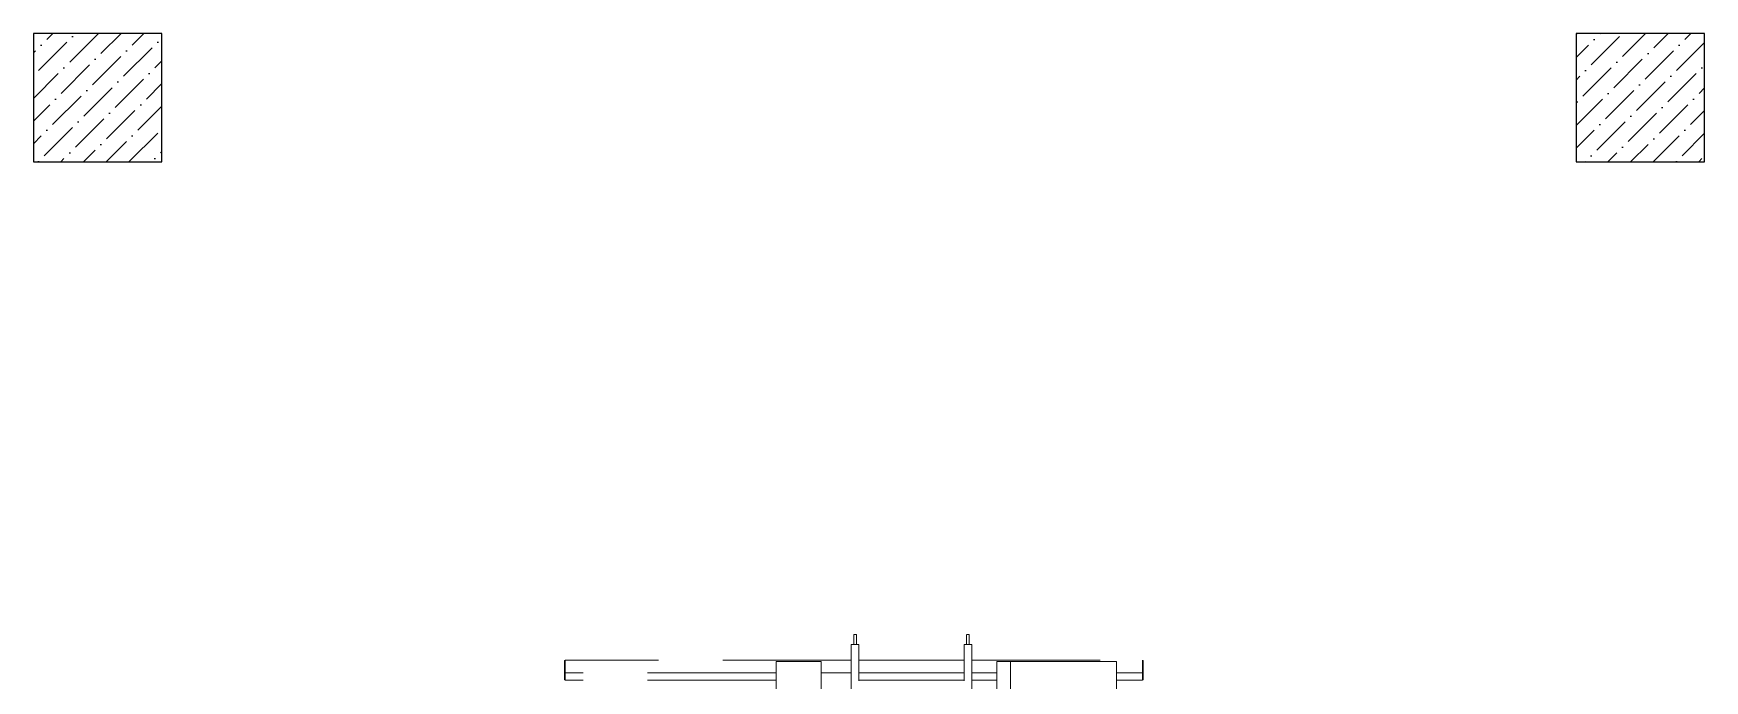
# Model space of a CAD drawing. Header units: millimetres. Extents: x 42452 to 2852333, y -419346 to 834876.
# Drawn here: x 2535538 to 2542040, y 673557 to 676075 of the extents above; entities that cross this region are included whole.
import ezdxf

# ---------------------------------------------------------------- set-up
doc = ezdxf.new("R2010")
doc.units = ezdxf.units.MM
doc.linetypes.add('DASHED', pattern=[0.75, 0.5, -0.25])
doc.layers.add('cad-block.com_Pen_No__7', color=7, linetype='Continuous', lineweight=60)
doc.layers.add('memar', color=7, linetype='Continuous', lineweight=25)

# ---------------------------------------------------------------- blocks, each defined once
blk = doc.blocks.new('MAS1')
at = {"layer": 'cad-block.com_Pen_No__7', "color": 252, "linetype": 'DASHED', "lineweight": 9, "ltscale": 1000, "true_color": 0x939598}
for p, q in [((137339.5, 773160.9), (137330, 773160.9)), ((137330, 773160.1), (137330, 773121.3)), ((137340.4, 773160.1), (137340.4, 773121.3)), ((137769.5, 773160.1), (137769.5, 773121.3)), ((137769.5, 773160.1), (137779.3, 773160.1)), ((137779.3, 773160.1), (137779.3, 773121.3)), ((136656.2, 772982.5), (136656.2, 773060.7)), ((137320.6, 773060.7), (136656.2, 773060.7)), ((136656.2, 772982.5), (136656.2, 773060.7)), ((137320.6, 773121.3), (137349.9, 773121.3)), ((137320.6, 773121.3), (137320.6, 772833.7)), ((137349.9, 773121.3), (137320.6, 773121.3)), ((137320.6, 772833.7), (137320.6, 773121.3)), ((137349.9, 772979.7), (137349.9, 773121.3)), ((137760, 773060.7), (137349.9, 773060.7)), ((137760, 773121.3), (137789.3, 773121.3)), ((137760, 772979.7), (137760, 773121.3)), ((137789.3, 773121.3), (137789.3, 772982.5)), ((137789.3, 773060.7), (138902.3, 773060.7)), ((138902.3, 772982.5), (138902.3, 773060.7)), ((136653.3, 772984.5), (136653.3, 773058.7)), ((136656.2, 773058.7), (136653.3, 773058.7)), ((136653.3, 772984.5), (136653.3, 773058.7)), ((136656.2, 773058.7), (136653.3, 773058.7)), ((136656.2, 773013.8), (136656.2, 773058.7)), ((136656.2, 773013.8), (136656.2, 773058.7)), ((136656.2, 772984.5), (136656.2, 773013.8)), ((136656.2, 773011.8), (136757.4, 773011.8)), ((136757.4, 773011.8), (136656.2, 773011.8)), ((136757.4, 773055.3), (136757.4, 768960.3)), ((137222.9, 773055.3), (136757.4, 773055.3)), ((137170.2, 773055.3), (137170.2, 768960.3)), ((137222.9, 773055.3), (137222.9, 768960.3)), ((137222.9, 773011.8), (137320.6, 773011.8)), ((137320.6, 773011.8), (137222.9, 773011.8)), ((137349.9, 773011.8), (137760, 773011.8)), ((137476.5, 773011.8), (137349.9, 773011.8)), ((137789.3, 773011.8), (137906.2, 773011.8)), ((137906.2, 773055.3), (137906.2, 768960.3)), ((138082, 773055.3), (137906.2, 773055.3)), ((138082, 773055.3), (138082, 768960.3)), ((138082, 773011.8), (138902.3, 773011.8)), ((138902.3, 773058.7), (138905.2, 773058.7)), ((138902.3, 773013.8), (138902.3, 773058.7)), ((138902.3, 772984.5), (138902.3, 773013.8)), ((138905.2, 772984.5), (138905.2, 773058.7)), ((136656.2, 772984.5), (136653.3, 772984.5)), ((136656.2, 772984.5), (136653.3, 772984.5)), ((136656.2, 772984.5), (136656.2, 772985.1)), ((136656.2, 772982.5), (136757.4, 772982.5)), ((136757.4, 772982.5), (136656.2, 772982.5)), ((137222.9, 772982.5), (137320.6, 772982.5)), ((137320.6, 772982.5), (137222.9, 772982.5)), ((137409.6, 772982.5), (137349.9, 772982.5)), ((137349.9, 772982.5), (137760, 772982.5)), ((137476.5, 772982.5), (137349.9, 772982.5)), ((137789, 772982.5), (137789.3, 772982.5)), ((137789.3, 772982.5), (137789.3, 772833.7)), ((138082, 772982.5), (138902.3, 772982.5)), ((138148.9, 772982.5), (138217.3, 772982.5)), ((138902.3, 772984.5), (138905.2, 772984.5))]:
    blk.add_line(p, q, dxfattribs=at)

msp = doc.modelspace()

# ---------------------------------------------------------------- hatches: boundary and pattern name
at = {"layer": 'memar', "lineweight": 25}
h = msp.add_hatch(dxfattribs=at)
h.set_pattern_fill('ANSI36', color=256, scale=500)
h.set_pattern_definition([(45, (821144.2, 2958172.115), (33.1456304, 121.533978), [156.25, -31.25, 0, -31.25])])
h.paths.add_polyline_path([(2535538.29672, 676074.60054), (2535538.29672, 675574.60054), (2536038.29672, 675574.60054), (2536038.29672, 676074.60054)])
h = msp.add_hatch(dxfattribs=at)
h.set_pattern_fill('ANSI36', color=256, scale=500)
h.set_pattern_definition([(45, (815142.44, 2958172.115), (33.1456304, 121.533978), [156.25, -31.25, 0, -31.25])])
h.paths.add_polyline_path([(2541540.05661, 676074.60054), (2541540.05661, 675574.60054), (2542040.05661, 675574.60054), (2542040.05661, 676074.60054)])

# ---------------------------------------------------------------- linework, layer by layer
at = {"layer": 'memar', "color": 3, "lineweight": 25}
for points in [[(2536038.29672, 676074.60054), (2535538.29672, 676074.60054), (2535538.29672, 675574.60054), (2536038.29672, 675574.60054)], [(2542040.05661, 676074.60054), (2541540.05661, 676074.60054), (2541540.05661, 675574.60054), (2542040.05661, 675574.60054)]]:
    msp.add_lwpolyline(points, close=True, dxfattribs=at)

# ---------------------------------------------------------------- block references
at = {"layer": 'memar', "color": 1, "lineweight": 25, "xscale": -1}
msp.add_blockref('MAS1', (2676509.43398, -99424.39992), dxfattribs=at)

doc.saveas('drawing.dxf')
